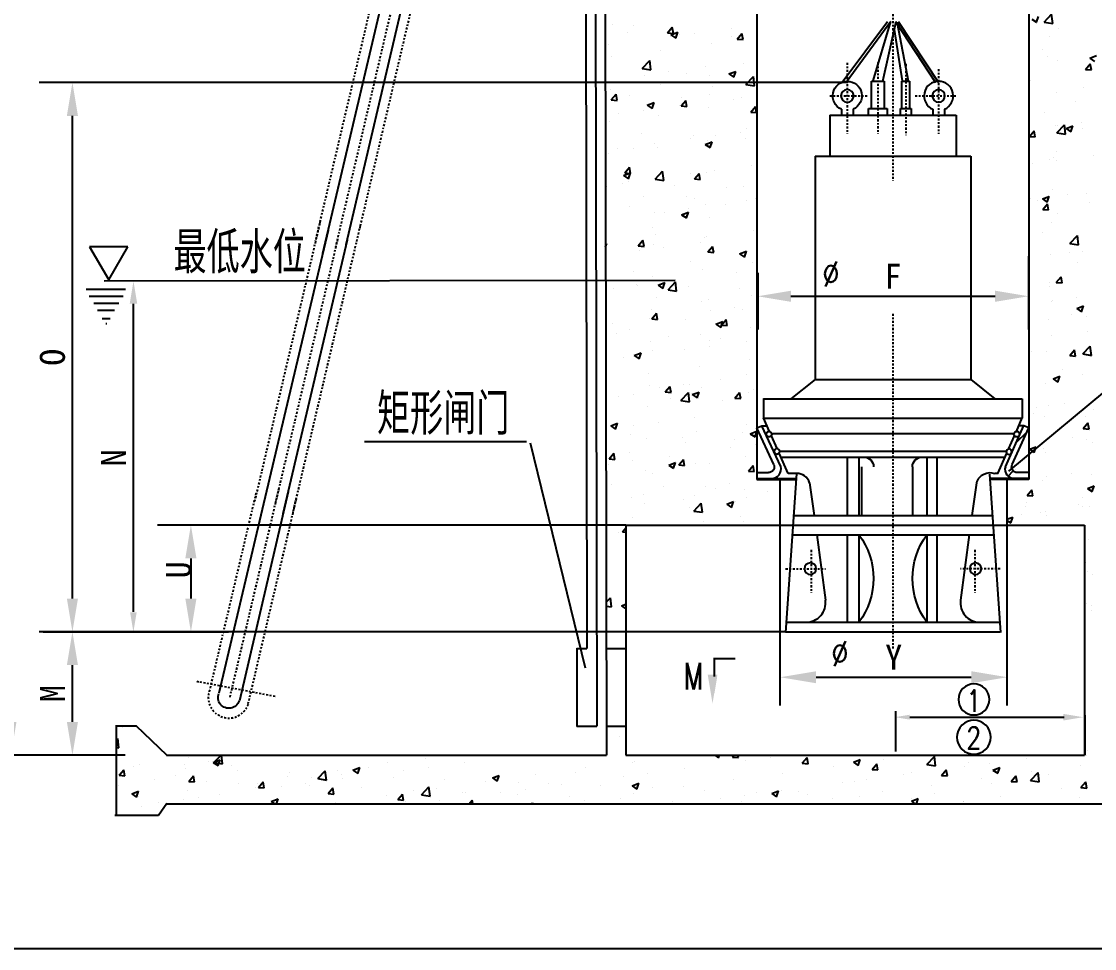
# Model space of a CAD drawing. Extents: x 1620 to 2878, y -792 to 791.
# Drawn here: x 1672.7 to 1737.1, y -111.9 to -56.2 of the extents above; entities that cross this region are included whole.
import ezdxf
from ezdxf.enums import TextEntityAlignment as Align

# ---------------------------------------------------------------- set-up
doc = ezdxf.new("R2010")
doc.units = 0
doc.header["$MEASUREMENT"] = 0
doc.linetypes.add('CENTER', pattern=[2, 1.25, -0.25, 0.25, -0.25])
doc.linetypes.add('CENTERX2', pattern=[4, 2.5, -0.5, 0.5, -0.5])
doc.layers.get('0').update_dxf_attribs({"linetype": 'CONTINUOUS'})
doc.layers.get('DEFPOINTS').update_dxf_attribs({"linetype": 'CONTINUOUS'})
for name, color, linetype in [('1', 7, 'CONTINUOUS'), ('4', 4, 'CENTERX2'), ('6', 3, 'CONTINUOUS'), ('8', 20, 'CONTINUOUS')]:
    doc.layers.add(name, color=color, linetype=linetype)
doc.styles.add('HZTXT', font='txt.shx', dxfattribs={"bigfont": 'hztxt.shx'})
doc.styles.get("Standard").update_dxf_attribs({"font": 'SimSun.ttf', "width": 0.6})
doc.dimstyles.new('HZTXT', dxfattribs={"dimtxt": 2, "dimasz": 2, "dimexe": 2, "dimexo": 0, "dimgap": 0.8, "dimtad": 3, "dimdec": 1, "dimdsep": 46, "dimtxsty": 'HZTXT', "dimcen": 0, "dimclrd": 1, "dimclre": 1, "dimclrt": 3, "dimadec": 0, "dimazin": 0, "dimtp": 0.9, "dimtm": 0.1, "dimtfac": 0.5, "dimtdec": 4, "dimtmove": 0, "dimatfit": 3, "dimfxl": 0, "dimtolj": 1, "dimtzin": 0, "dimarcsym": 0})

# ---------------------------------------------------------------- blocks, each defined once
blk = doc.blocks.new('*D411')
at = {"layer": '8', "color": 1, "lineweight": -2}
for p, q in [((1733.164, -70.267), (1733.164, -74.673)), ((1716.908, -71.269), (1716.908, -74.673)), ((1718.908, -72.673), (1731.164, -72.673))]:
    blk.add_line(p, q, dxfattribs=at)
at = {"layer": '8', "color": 1}
for points in [[(1718.908, -72.339), (1718.908, -73.006), (1716.908, -72.673)], [(1731.164, -72.339), (1731.164, -73.006), (1733.164, -72.673)]]:
    blk.add_solid(points, dxfattribs=at)
at = {"layer": 'DEFPOINTS', "color": 0}
for p in [(1733.164, -70.267), (1716.908, -71.269), (1733.164, -72.673)]:
    blk.add_point(p, dxfattribs=at)
blk = doc.blocks.new('*D412')
at = {"color": 1, "linetype": 'ByBlock', "lineweight": -2}
for p, q in [((1722.327, -59.84), (1673.768, -59.84)), ((1675.768, -90.831), (1675.768, -61.84)), ((1674.018, -92.831), (1677.768, -92.831))]:
    blk.add_line(p, q, dxfattribs=at)
at = {"color": 1, "linetype": 'ByBlock'}
for points in [[(1675.435, -61.84), (1676.101, -61.84), (1675.768, -59.84)], [(1675.435, -90.831), (1676.101, -90.831), (1675.768, -92.831)]]:
    blk.add_solid(points, dxfattribs=at)
at = {"layer": 'DEFPOINTS', "color": 0, "linetype": 'ByBlock'}
for p in [(1675.768, -59.84), (1722.327, -59.84), (1674.018, -92.831)]:
    blk.add_point(p, dxfattribs=at)
blk = doc.blocks.new('*X211')
at = {"color": 0}
for p, q in [((-241.3, 173.83), (-240.8, 173.49)), ((-240.8, 173.49), (-240.6, 174.09)), ((-240.03, 173.52), (-239.25, 174.33)), ((-240.03, 173.52), (-239.14, 173.38)), ((-239.14, 173.38), (-239.25, 174.33)), ((-284.42, 173.27), (-284.42, 173.27)), ((-282.88, 172.44), (-282.88, 172.44)), ((-282.25, 173.19), (-282.25, 173.19)), ((-278.79, 172.4), (-278.31, 172.98)), ((-278.79, 172.4), (-278.19, 172.35)), ((-278.44, 172.2), (-277.74, 172.47)), ((-278.19, 172.35), (-278.31, 172.98)), ((-277.95, 171.87), (-277.74, 172.47)), ((-276.03, 172.33), (-276.03, 172.33)), ((-272.24, 172.83), (-272.24, 172.83)), ((-271.62, 171.77), (-271.14, 172.35)), ((-271.02, 171.72), (-271.14, 172.35)), ((-240.84, 173.37), (-240.84, 173.37)), ((-238.53, 172.89), (-238.53, 172.89)), ((-278.53, 172), (-278.53, 172)), ((-278.44, 172.2), (-277.95, 171.87)), ((-277.54, 172.22), (-277.54, 172.22)), ((-274.3, 171.33), (-274.3, 171.33)), ((-272.2, 171.99), (-272.2, 171.99)), ((-271.62, 171.77), (-271.02, 171.72)), ((-239.44, 172.03), (-239.44, 172.03)), ((-284.85, 171.17), (-284.85, 171.17)), ((-279.49, 170.58), (-279.49, 170.58)), ((-240.17, 170.64), (-240.17, 170.64)), ((-284.55, 169.94), (-284.55, 169.94)), ((-281.39, 168.74), (-280.62, 169.55)), ((-280.5, 168.6), (-280.61, 169.55)), ((-270.99, 169.22), (-270.99, 169.22)), ((-239.69, 169.92), (-239.69, 169.92)), ((-238.65, 169.56), (-238.65, 169.56)), ((-235.76, 168.64), (-235.27, 169.21)), ((-235.33, 169.8), (-234.63, 170.07)), ((-235.33, 169.8), (-234.83, 169.46)), ((-235.16, 168.58), (-235.27, 169.21)), ((-281.39, 168.74), (-280.5, 168.6)), ((-281.17, 168.06), (-281.17, 168.06)), ((-278.66, 168.39), (-278.66, 168.39)), ((-276.83, 168.22), (-276.83, 168.22)), ((-274.87, 168.89), (-274.87, 168.89)), ((-274.42, 168), (-274.42, 168)), ((-272.47, 168.18), (-271.77, 168.44)), ((-272.47, 168.18), (-271.98, 167.84)), ((-271.98, 167.84), (-271.77, 168.44)), ((-235.76, 168.64), (-235.16, 168.58)), ((-235.62, 168.53), (-235.62, 168.53)), ((-284.82, 167.33), (-284.82, 167.33)), ((-282.66, 167.22), (-282.66, 167.22)), ((-279.62, 167.25), (-279.62, 167.25)), ((-279.49, 167.11), (-279.49, 167.11)), ((-274.15, 166.88), (-274.15, 166.88)), ((-270.72, 167.08), (-269.94, 167.9)), ((-270.72, 167.08), (-269.83, 166.95)), ((-269.83, 166.95), (-269.94, 167.9)), ((-241.45, 167.53), (-241.45, 167.53)), ((-236, 166.81), (-236, 166.81)), ((-284.67, 166.61), (-284.67, 166.61)), ((-284.58, 165.51), (-284.09, 166.08)), ((-283.98, 165.46), (-284.09, 166.08)), ((-282.71, 165.99), (-282.71, 165.99)), ((-277.38, 165.76), (-277.38, 165.76)), ((-274.43, 166.02), (-274.43, 166.02)), ((-271.19, 165.77), (-271.19, 165.77)), ((-238.77, 166.23), (-238.77, 166.23)), ((-284.58, 165.51), (-283.98, 165.45)), ((-280.88, 164.95), (-280.18, 165.22)), ((-280.88, 164.95), (-280.38, 164.61)), ((-280.38, 164.61), (-280.18, 165.22)), ((-280.26, 165.02), (-280.26, 165.02)), ((-277.51, 164.94), (-277.51, 164.94)), ((-277.4, 164.88), (-276.92, 165.45)), ((-277.4, 164.88), (-276.81, 164.83)), ((-276.81, 164.83), (-276.92, 165.45)), ((-274.54, 164.67), (-274.54, 164.67)), ((-272.04, 165.54), (-272.04, 165.54)), ((-270.23, 164.25), (-269.75, 164.83)), ((-269.63, 164.2), (-269.75, 164.83)), ((-236.78, 165.3), (-236.78, 165.3)), ((-283.8, 164.11), (-283.8, 164.11)), ((-281.29, 164.44), (-281.29, 164.44)), ((-279.74, 163.92), (-279.74, 163.92)), ((-270.23, 164.25), (-269.63, 164.2)), ((-240.01, 164.18), (-240.01, 164.18)), ((-284.79, 163.28), (-284.79, 163.28)), ((-270.61, 162.52), (-270.61, 162.52)), ((-238.89, 162.9), (-238.89, 162.9)), ((-238.7, 162.12), (-237.93, 162.93)), ((-238.63, 162.86), (-238.63, 162.86)), ((-237.81, 161.98), (-237.93, 162.93)), ((-237.76, 162.55), (-237.06, 162.82)), ((-237.76, 162.55), (-237.27, 162.21)), ((-237.27, 162.21), (-237.06, 162.82)), ((-236.13, 163.19), (-236.13, 163.19)), ((-236.03, 162.56), (-236.03, 162.56)), ((-281.47, 162.02), (-281.47, 162.02)), ((-276.44, 161.52), (-276.44, 161.52)), ((-276.14, 161.8), (-276.14, 161.8)), ((-274.67, 161.34), (-274.67, 161.34)), ((-273.82, 161.83), (-273.82, 161.83)), ((-271.32, 162.16), (-271.32, 162.16)), ((-270.8, 161.57), (-270.8, 161.57)), ((-241.54, 161.74), (-241.06, 162.32)), ((-241.54, 161.74), (-240.94, 161.69)), ((-240.94, 161.69), (-241.06, 162.32)), ((-238.7, 162.12), (-237.81, 161.98)), ((-283.92, 160.5), (-283.92, 160.5)), ((-282.27, 160.52), (-282.27, 160.52)), ((-280.14, 161), (-280.14, 161)), ((-279.86, 160.59), (-279.86, 160.59)), ((-274.91, 160.92), (-274.21, 161.19)), ((-274.91, 160.92), (-274.41, 160.59)), ((-274.41, 160.59), (-274.21, 161.19)), ((-238.77, 160.22), (-238.77, 160.22)), ((-284.91, 159.95), (-284.91, 159.95)), ((-239.47, 159.37), (-239.47, 159.37)), ((-239.02, 159.57), (-239.02, 159.57)), ((-238.76, 159.25), (-238.76, 159.25)), ((-234.97, 159.75), (-234.97, 159.75)), ((-283.31, 157.7), (-282.61, 157.97)), ((-283.19, 157.99), (-282.71, 158.56)), ((-283.19, 157.99), (-282.59, 157.93)), ((-282.81, 157.36), (-282.61, 157.97)), ((-282.59, 157.93), (-282.71, 158.56)), ((-280.07, 157.34), (-279.29, 158.16)), ((-279.18, 157.21), (-279.29, 158.16)), ((-274.79, 158.01), (-274.79, 158.01)), ((-273.95, 158.21), (-273.95, 158.21)), ((-270.16, 158.71), (-270.16, 158.71)), ((-269.65, 158.71), (-269.65, 158.71)), ((-241.26, 158.92), (-241.26, 158.92)), ((-283.42, 156.91), (-283.42, 156.91)), ((-283.31, 157.7), (-282.81, 157.36)), ((-282.77, 157.05), (-282.77, 157.05)), ((-280.07, 157.34), (-279.18, 157.21)), ((-279.98, 157.26), (-279.98, 157.26)), ((-276.45, 157.88), (-276.45, 157.88)), ((-276.02, 157.36), (-275.53, 157.93)), ((-276.02, 157.36), (-275.42, 157.31)), ((-275.42, 157.31), (-275.53, 157.93)), ((-285.03, 156.62), (-285.03, 156.62)), ((-278.08, 156.69), (-278.08, 156.69)), ((-272.75, 156.46), (-272.75, 156.46)), ((-271.02, 156.56), (-271.02, 156.56)), ((-239.14, 156.24), (-239.14, 156.24)), ((-237.6, 155.8), (-237.6, 155.8)), ((-235.65, 155.87), (-235.65, 155.87)), ((-281.31, 155.57), (-281.31, 155.57)), ((-276.86, 155.56), (-276.86, 155.56)), ((-275.98, 155.34), (-275.98, 155.34)), ((-274.91, 154.68), (-274.91, 154.68)), ((-272.79, 154.77), (-272.79, 154.77)), ((-270.64, 155.12), (-270.64, 155.12)), ((-269.77, 155.39), (-269.77, 155.39)), ((-241.48, 154.87), (-241.48, 154.87)), ((-241.39, 155.3), (-241.39, 155.3)), ((-240.72, 155.11), (-240.72, 155.11)), ((-240.2, 155.3), (-239.5, 155.56)), ((-240.2, 155.3), (-239.7, 154.96)), ((-240.15, 154.22), (-239.67, 154.79)), ((-239.7, 154.96), (-239.5, 155.57)), ((-239.56, 154.17), (-239.67, 154.79)), ((-235.38, 154.88), (-235.38, 154.88)), ((-282.69, 154.56), (-282.69, 154.56)), ((-280.1, 153.93), (-280.1, 153.93)), ((-279.08, 153.94), (-279.08, 153.94)), ((-277.34, 153.67), (-276.64, 153.94)), ((-277.34, 153.67), (-276.84, 153.34)), ((-276.84, 153.34), (-276.64, 153.94)), ((-276.58, 154.27), (-276.58, 154.27)), ((-240.15, 154.22), (-239.56, 154.17)), ((-238.61, 153.76), (-238.61, 153.76)), ((-285.15, 153.29), (-285.15, 153.29)), ((-274.46, 153.36), (-274.46, 153.36)), ((-239.26, 152.92), (-239.26, 152.92)), ((-280.29, 152.36), (-280.29, 152.36)), ((-280.07, 151.6), (-280.07, 151.6)), ((-275.03, 151.35), (-275.03, 151.35)), ((-274.74, 151.38), (-274.74, 151.38)), ((-269.9, 152.06), (-269.9, 152.06)), ((-240.23, 151.86), (-240.23, 151.86)), ((-237.38, 150.72), (-236.6, 151.53)), ((-236.49, 150.58), (-236.6, 151.53)), ((-285.17, 150.67), (-285.04, 150.72)), ((-285.16, 150.35), (-285.04, 150.72)), ((-281.8, 150.46), (-281.32, 151.04)), ((-281.8, 150.46), (-281.2, 150.41)), ((-281.2, 150.41), (-281.32, 151.04)), ((-280.22, 150.6), (-280.22, 150.6)), ((-279.21, 150.33), (-279.21, 150.33)), ((-275.42, 150.82), (-275.42, 150.82)), ((-274.63, 149.84), (-274.15, 150.41)), ((-274.03, 149.78), (-274.15, 150.41)), ((-237.38, 150.72), (-236.49, 150.58)), ((-281.71, 150), (-281.71, 150)), ((-274.63, 149.84), (-274.03, 149.78)), ((-271.37, 149.65), (-270.67, 149.92)), ((-271.37, 149.65), (-270.87, 149.31)), ((-270.87, 149.31), (-270.67, 149.92)), ((-270.64, 149.86), (-270.64, 149.86)), ((-239.38, 149.59), (-239.38, 149.59)), ((-237.37, 149.8), (-237.37, 149.8)), ((-236.06, 149.9), (-236.06, 149.9)), ((-276.47, 148.86), (-276.47, 148.86)), ((-275.15, 148.02), (-275.15, 148.02)), ((-270.02, 148.73), (-270.02, 148.73)), ((-236.55, 148.75), (-236.55, 148.75)), ((-282.3, 147.86), (-282.3, 147.86)), ((-280.35, 147.27), (-280.35, 147.27)), ((-271.74, 147.71), (-271.74, 147.71)), ((-238.77, 146.7), (-238.28, 147.27)), ((-238.17, 146.65), (-238.28, 147.27)), ((-284.34, 146.05), (-284.34, 146.05)), ((-282.02, 146.49), (-282.02, 146.49)), ((-281.84, 146.38), (-281.84, 146.38)), ((-279.77, 146.42), (-279.07, 146.69)), ((-279.77, 146.42), (-279.28, 146.09)), ((-279.28, 146.09), (-279.07, 146.69)), ((-278.74, 145.95), (-277.96, 146.76)), ((-278.74, 145.95), (-277.85, 145.81)), ((-278.05, 146.88), (-278.05, 146.88)), ((-277.85, 145.81), (-277.96, 146.76)), ((-276.68, 146.27), (-276.68, 146.27)), ((-271.34, 146.04), (-271.34, 146.04)), ((-239.5, 146.7), (-239.5, 146.7)), ((-239.5, 146.26), (-239.5, 146.26)), ((-238.77, 146.7), (-238.17, 146.65)), ((-279.91, 145.15), (-279.91, 145.15)), ((-274.57, 144.92), (-274.57, 144.92)), ((-270.14, 145.4), (-270.14, 145.4)), ((-239.18, 144.8), (-239.18, 144.8)), ((-236.68, 145.13), (-236.68, 145.13)), ((-280.47, 143.94), (-280.47, 143.94)), ((-275.27, 144.69), (-275.27, 144.69)), ((-274.37, 143.77), (-274.37, 143.77)), ((-271.86, 144.1), (-271.86, 144.1)), ((-271.05, 143.9), (-271.05, 143.9)), ((-239.31, 144.69), (-239.31, 144.69)), ((-236.66, 144.02), (-235.96, 144.29)), ((-236.66, 144.02), (-236.16, 143.68)), ((-236.16, 143.68), (-235.96, 144.29)), ((-280.68, 142.94), (-280.68, 142.94)), ((-280.41, 142.94), (-279.93, 143.52)), ((-280.41, 142.94), (-279.82, 142.89)), ((-279.82, 142.89), (-279.93, 143.52)), ((-276.89, 142.89), (-276.89, 142.89)), ((-273.8, 142.39), (-273.1, 142.66)), ((-273.31, 142.06), (-273.1, 142.66)), ((-273.24, 142.31), (-272.76, 142.89)), ((-272.64, 142.26), (-272.76, 142.89)), ((-239.62, 142.93), (-239.62, 142.93)), ((-237.21, 143.35), (-237.21, 143.35)), ((-235.68, 143.21), (-235.68, 143.21)), ((-284.47, 142.44), (-284.47, 142.44)), ((-284.01, 141.41), (-284.01, 141.41)), ((-282.72, 141.89), (-282.72, 141.89)), ((-273.8, 142.39), (-273.31, 142.06)), ((-273.24, 142.31), (-272.64, 142.26)), ((-270.26, 142.07), (-270.26, 142.07)), ((-241.51, 142.2), (-241.51, 142.2)), ((-235.52, 141.69), (-235.52, 141.69)), ((-280.59, 140.62), (-280.59, 140.62)), ((-278.67, 141.18), (-278.67, 141.18)), ((-275.4, 141.37), (-275.4, 141.37)), ((-274.49, 140.7), (-274.49, 140.7)), ((-273.33, 140.96), (-273.33, 140.96)), ((-270.71, 140.65), (-270.71, 140.65)), ((-239.31, 141.19), (-239.31, 141.19)), ((-282.21, 139.17), (-281.51, 139.44)), ((-281.71, 138.83), (-281.51, 139.44)), ((-280.32, 139.7), (-280.32, 139.7)), ((-277, 139.82), (-277, 139.82)), ((-274.5, 140.15), (-274.5, 140.15)), ((-241.3, 139.61), (-241.3, 139.61)), ((-239.75, 139.6), (-239.75, 139.6)), ((-237.38, 139.18), (-236.9, 139.75)), ((-236.78, 139.12), (-236.9, 139.75)), ((-236.05, 139.33), (-235.27, 140.14)), ((-236.05, 139.33), (-235.16, 139.19)), ((-235.97, 139.38), (-235.97, 139.38)), ((-235.16, 139.19), (-235.27, 140.14)), ((-283.31, 138.99), (-283.31, 138.99)), ((-282.21, 139.17), (-281.71, 138.83)), ((-270.38, 138.74), (-270.38, 138.74)), ((-237.38, 139.18), (-236.78, 139.12)), ((-280.71, 137.29), (-280.71, 137.29)), ((-275.52, 138.04), (-275.52, 138.04)), ((-270.67, 137.2), (-270.67, 137.2)), ((-239.09, 136.77), (-238.39, 137.04)), ((-238.6, 136.43), (-238.39, 137.04)), ((-238.15, 137.74), (-238.15, 137.74)), ((-236.09, 137.24), (-236.09, 137.24)), ((-280.62, 136.07), (-280.62, 136.07)), ((-279.63, 135.88), (-279.63, 135.88)), ((-279.03, 135.42), (-278.54, 135.99)), ((-278.43, 135.37), (-278.54, 135.99)), ((-277.13, 136.21), (-277.13, 136.21)), ((-276.5, 136.2), (-276.5, 136.2)), ((-273.34, 136.71), (-273.34, 136.71)), ((-239.87, 136.27), (-239.87, 136.27)), ((-239.09, 136.77), (-238.6, 136.43)), ((-283.85, 134.96), (-283.85, 134.96)), ((-282.33, 135.2), (-282.33, 135.2)), ((-279.03, 135.42), (-278.43, 135.37)), ((-277.42, 134.55), (-276.64, 135.36)), ((-276.53, 134.41), (-276.64, 135.36)), ((-276.24, 135.14), (-275.54, 135.41)), ((-276.24, 135.14), (-275.74, 134.81)), ((-275.74, 134.81), (-275.54, 135.41)), ((-275.28, 135.85), (-275.28, 135.85)), ((-271.85, 134.79), (-271.37, 135.37)), ((-271.85, 134.79), (-271.26, 134.74)), ((-271.26, 134.74), (-271.37, 135.37)), ((-270.5, 135.41), (-270.5, 135.41)), ((-269.94, 135.62), (-269.94, 135.62)), ((-280.83, 133.96), (-280.83, 133.96)), ((-278.51, 134.73), (-278.51, 134.73)), ((-277.42, 134.55), (-276.53, 134.41)), ((-275.64, 134.71), (-275.64, 134.71)), ((-273.17, 134.51), (-273.17, 134.51)), ((-240.78, 133.8), (-240.78, 133.8)), ((-239.53, 134.04), (-239.53, 134.04)), ((-237.91, 134.27), (-237.91, 134.27)), ((-275.97, 132.76), (-275.97, 132.76)), ((-269.65, 133.6), (-269.65, 133.6)), ((-241.14, 133.15), (-241.14, 133.15)), ((-239.99, 132.94), (-239.99, 132.94)), ((-235.81, 132.93), (-235.81, 132.93)), ((-234.94, 133.58), (-234.94, 133.58)), ((-284.64, 131.92), (-283.94, 132.19)), ((-284.64, 131.92), (-284.14, 131.58)), ((-284.14, 131.58), (-283.94, 132.19)), ((-282.26, 131.94), (-282.26, 131.94)), ((-279.76, 132.27), (-279.76, 132.27)), ((-270.63, 132.08), (-270.63, 132.08)), ((-235.99, 131.65), (-235.51, 132.23)), ((-235.99, 131.65), (-235.39, 131.6)), ((-235.39, 131.6), (-235.51, 132.23)), ((-282.61, 130.99), (-282.61, 130.99)), ((-280.95, 130.63), (-280.95, 130.63)), ((-277.27, 130.77), (-277.27, 130.77)), ((-275.76, 131.38), (-275.76, 131.38)), ((-271.93, 130.54), (-271.93, 130.54)), ((-271.08, 131.23), (-271.08, 131.23)), ((-270.27, 131.12), (-269.58, 131.38)), ((-270.27, 131.12), (-269.77, 130.78)), ((-269.77, 130.78), (-269.58, 131.34)), ((-237.1, 130.69), (-237.1, 130.69)), ((-235.71, 130.54), (-235.71, 130.54)), ((-276.91, 130.23), (-276.91, 130.23)), ((-272.28, 129.65), (-272.28, 129.65)), ((-269.78, 129.98), (-269.78, 129.98)), ((-241.54, 129.54), (-241.54, 129.54)), ((-241.53, 129.52), (-240.83, 129.78)), ((-241.53, 129.52), (-241.03, 129.18)), ((-241.03, 129.18), (-240.83, 129.78)), ((-240.11, 129.61), (-240.11, 129.61)), ((-235.06, 130.25), (-235.06, 130.25)), ((-284.81, 128.53), (-284.33, 129.1)), ((-284.81, 128.53), (-284.21, 128.47)), ((-284.21, 128.47), (-284.33, 129.1)), ((-282.75, 129.23), (-282.75, 129.23)), ((-282.39, 128.32), (-282.39, 128.32)), ((-278.67, 127.89), (-277.97, 128.16)), ((-278.6, 128.82), (-278.6, 128.82)), ((-278.17, 127.56), (-277.97, 128.16)), ((-277.64, 127.9), (-277.16, 128.47)), ((-277.04, 127.85), (-277.16, 128.47)), ((-270.75, 128.75), (-270.75, 128.75)), ((-239.9, 129.19), (-239.9, 129.19)), ((-284.89, 127.99), (-284.89, 127.99)), ((-281.08, 127.3), (-281.08, 127.3)), ((-280.35, 127.03), (-280.35, 127.03)), ((-278.67, 127.89), (-278.17, 127.56)), ((-277.64, 127.9), (-277.04, 127.85)), ((-275.88, 128.05), (-275.88, 128.05)), ((-274.52, 128.04), (-274.52, 128.04)), ((-270.47, 127.27), (-269.98, 127.84)), ((-270.47, 127.27), (-269.87, 127.22)), ((-269.87, 127.22), (-269.98, 127.84)), ((-237.22, 127.07), (-237.22, 127.07)), ((-272.41, 126.04), (-272.41, 126.04)), ((-240.23, 126.28), (-240.23, 126.28)), ((-239.73, 126.74), (-239.73, 126.74)), ((-235.18, 126.92), (-235.18, 126.92)), ((-284.56, 125.88), (-284.56, 125.88)), ((-281.23, 124.88), (-281.23, 124.88)), ((-279.22, 125.66), (-279.22, 125.66)), ((-274.91, 125.71), (-274.91, 125.71)), ((-273.88, 125.43), (-273.88, 125.43)), ((-270.87, 125.42), (-270.87, 125.42)), ((-268.54, 125.21), (-268.54, 125.21)), ((-241.78, 124.76), (-241.29, 125.33)), ((-241.18, 124.71), (-241.29, 125.33)), ((-235.56, 125.49), (-234.86, 125.76)), ((-235.56, 125.49), (-235.06, 125.15)), ((-235.06, 125.15), (-234.86, 125.76)), ((-285.02, 124.38), (-285.02, 124.38)), ((-282.45, 124.54), (-282.45, 124.54)), ((-281.2, 123.97), (-281.2, 123.97)), ((-277.11, 124.31), (-277.11, 124.31)), ((-276.09, 123.15), (-275.31, 123.97)), ((-276, 124.72), (-276, 124.72)), ((-275.2, 123.02), (-275.31, 123.97)), ((-272.7, 123.87), (-272, 124.13)), ((-272.7, 123.87), (-272.2, 123.53)), ((-272.2, 123.53), (-272, 124.13)), ((-271.77, 124.09), (-271.77, 124.09)), ((-270.7, 124.54), (-270.7, 124.54)), ((-241.85, 124.08), (-241.85, 124.08)), ((-241.78, 124.76), (-241.18, 124.71)), ((-236.51, 123.85), (-236.51, 123.85)), ((-236.12, 124.58), (-236.12, 124.58)), ((-276.53, 123.54), (-276.53, 123.54)), ((-276.09, 123.15), (-275.2, 123.02)), ((-242.36, 122.8), (-242.36, 122.8)), ((-241.95, 123.57), (-241.95, 123.57)), ((-240.35, 122.96), (-240.35, 122.96)), ((-239.85, 123.13), (-239.85, 123.13)), ((-239.74, 122.73), (-239.74, 122.73)), ((-236.07, 123.63), (-236.07, 123.63)), ((-235.3, 123.6), (-235.3, 123.6)), ((-282.36, 122.53), (-282.36, 122.53)), ((-277.55, 121.76), (-277.55, 121.76)), ((-275.04, 122.09), (-275.04, 122.09)), ((-271.25, 122.59), (-271.25, 122.59)), ((-270.99, 122.1), (-270.99, 122.1)), ((-243.86, 122.3), (-243.26, 122.53)), ((-243.86, 122.19), (-243.46, 121.93)), ((-243.46, 121.93), (-243.26, 122.53)), ((-283.86, 120.93), (-283.86, 120.93)), ((-283.42, 121), (-283.08, 121.41)), ((-283.42, 121), (-283.08, 120.97)), ((-235.42, 120.27), (-235.42, 120.27)), ((-235.74, 117.88), (-235.74, 117.88)), ((-235.55, 116.94), (-235.55, 116.94)), ((-235.01, 116.57), (-235.01, 116.57)), ((-283.15, 115.46), (-283.15, 115.46)), ((-285.11, 113.76), (-284.66, 114.22)), ((-284.55, 113.28), (-284.66, 114.23)), ((-285.11, 113.36), (-284.55, 113.28)), ((-283.54, 113.39), (-283.08, 113.56)), ((-283.54, 113.39), (-283.08, 113.08)), ((-235.67, 113.61), (-235.67, 113.61)), ((-235.14, 112.95), (-235.14, 112.95)), ((-235.11, 113.43), (-235.11, 113.43)), ((-235.79, 110.28), (-235.79, 110.28)), ((-235.77, 105.22), (-235.77, 105.22)), ((-334.88, 100.86), (-334.88, 100.86)), ((-335.53, 99.54), (-335.37, 99.71)), ((-335.26, 98.76), (-335.37, 99.71)), ((-332.99, 100.4), (-332.99, 100.4)), ((-283.74, 99.96), (-283.74, 99.96)), ((-335.53, 98.8), (-335.26, 98.76)), ((-235.56, 98.51), (-235.56, 98.51)), ((-328.06, 97.72), (-328.06, 97.72)), ((-326.01, 97.39), (-326.01, 97.39)), ((-325.55, 97.26), (-324.85, 97.53)), ((-325.55, 97.26), (-325.05, 96.93)), ((-325.48, 97.24), (-324.74, 98.01)), ((-325.48, 97.24), (-324.59, 97.1)), ((-325.05, 96.93), (-324.85, 97.53)), ((-324.59, 97.1), (-324.69, 98.01)), ((-322.23, 97.89), (-322.23, 97.89)), ((-317.8, 97.9), (-317.8, 97.9)), ((-307.61, 97.23), (-307.61, 97.23)), ((-303.74, 97.7), (-303.74, 97.7)), ((-302.48, 97.93), (-302.48, 97.93)), ((-299.65, 97.27), (-299.65, 97.27)), ((-282.17, 97.34), (-282.17, 97.34)), ((-273.92, 98.01), (-273.54, 97.75)), ((-273.54, 97.75), (-273.45, 98.01)), ((-272.09, 97.81), (-271.92, 98.01)), ((-272.09, 97.81), (-271.49, 97.76)), ((-271.49, 97.76), (-271.54, 98.01)), ((-270.75, 97.47), (-270.75, 97.47)), ((-268.24, 97.8), (-268.24, 97.8)), ((-264.92, 97.18), (-264.43, 97.76)), ((-264.32, 97.13), (-264.43, 97.76)), ((-259.66, 97.28), (-258.96, 97.55)), ((-259.66, 97.28), (-259.16, 96.95)), ((-259.16, 96.95), (-258.96, 97.55)), ((-256.58, 97.56), (-256.58, 97.56)), ((-252.09, 97.05), (-251.32, 97.86)), ((-251.21, 96.91), (-251.32, 97.86)), ((-247.84, 97.25), (-247.84, 97.25)), ((-241.88, 97.68), (-241.88, 97.68)), ((-235.7, 97.93), (-235.7, 97.93)), ((-335.25, 95.94), (-334.77, 96.51)), ((-334.83, 96.23), (-334.83, 96.23)), ((-334.66, 95.88), (-334.77, 96.51)), ((-333.73, 96.88), (-333.73, 96.88)), ((-333.12, 97.08), (-333.12, 97.08)), ((-328.52, 97.06), (-328.52, 97.06)), ((-328.4, 96.66), (-328.4, 96.66)), ((-323.63, 96.9), (-323.63, 96.9)), ((-323.06, 96.43), (-323.06, 96.43)), ((-317.72, 96.21), (-317.72, 96.21)), ((-314.8, 95.59), (-314.02, 96.4)), ((-313.91, 95.45), (-314.02, 96.4)), ((-312.81, 96.48), (-312.81, 96.48)), ((-311.18, 96.46), (-310.48, 96.73)), ((-311.18, 96.46), (-310.68, 96.13)), ((-310.68, 96.13), (-310.48, 96.73)), ((-309.57, 96.7), (-309.57, 96.7)), ((-305.94, 96.44), (-305.94, 96.44)), ((-303.43, 96.77), (-303.43, 96.77)), ((-288.25, 96.21), (-288.25, 96.21)), ((-287.22, 96.7), (-287.22, 96.7)), ((-282.42, 97.21), (-282.42, 97.21)), ((-280.85, 96.14), (-280.85, 96.14)), ((-277.06, 96.64), (-277.06, 96.64)), ((-266.91, 96.1), (-266.91, 96.1)), ((-264.92, 97.18), (-264.32, 97.13)), ((-261.72, 96.85), (-261.72, 96.85)), ((-257.74, 96.55), (-257.26, 97.13)), ((-257.74, 96.55), (-257.15, 96.5)), ((-257.15, 96.5), (-257.26, 97.13)), ((-253.68, 96.25), (-253.68, 96.25)), ((-252.09, 97.05), (-251.21, 96.91)), ((-250.57, 95.93), (-250.09, 96.5)), ((-249.97, 95.88), (-250.09, 96.5)), ((-248.17, 96.85), (-248.17, 96.85)), ((-245.66, 97.18), (-245.66, 97.18)), ((-245.29, 96.48), (-244.59, 96.75)), ((-245.29, 96.48), (-244.79, 96.15)), ((-244.79, 96.15), (-244.59, 96.75)), ((-241.42, 95.4), (-240.64, 96.21)), ((-241.33, 96.32), (-241.33, 96.32)), ((-240.53, 95.26), (-240.64, 96.21)), ((-236.28, 96.96), (-236.28, 96.96)), ((-335.25, 95.94), (-334.66, 95.88)), ((-331.63, 95.54), (-331.63, 95.54)), ((-329.46, 95.9), (-329.46, 95.9)), ((-328.08, 95.31), (-327.6, 95.88)), ((-328.08, 95.31), (-327.48, 95.26)), ((-327.48, 95.26), (-327.6, 95.88)), ((-326.29, 95.31), (-326.29, 95.31)), ((-322.99, 95.14), (-322.99, 95.14)), ((-320.95, 95.09), (-320.95, 95.09)), ((-320.91, 94.68), (-320.43, 95.26)), ((-320.31, 94.63), (-320.43, 95.26)), ((-317.86, 95.84), (-317.86, 95.84)), ((-316.04, 95.11), (-316.04, 95.11)), ((-315.4, 95.7), (-315.4, 95.7)), ((-314.8, 95.59), (-313.91, 95.45)), ((-312.38, 95.98), (-312.38, 95.98)), ((-312.25, 95.61), (-312.25, 95.61)), ((-307.04, 95.75), (-307.04, 95.75)), ((-301.7, 95.53), (-301.7, 95.53)), ((-297.55, 95.25), (-297.55, 95.25)), ((-296.81, 95.66), (-296.11, 95.93)), ((-296.81, 95.66), (-296.31, 95.32)), ((-296.37, 95.3), (-296.37, 95.3)), ((-296.31, 95.33), (-296.11, 95.93)), ((-294.09, 95.21), (-294.09, 95.21)), ((-292.36, 96), (-292.36, 96)), ((-291.03, 95.08), (-291.03, 95.08)), ((-283.35, 95.81), (-283.35, 95.81)), ((-282.43, 94.86), (-281.73, 95.13)), ((-281.94, 94.52), (-281.73, 95.13)), ((-271.96, 95.46), (-271.96, 95.46)), ((-260.77, 95.19), (-260.77, 95.19)), ((-259.51, 95.25), (-259.51, 95.25)), ((-258.27, 95.52), (-258.27, 95.52)), ((-254.48, 96.02), (-254.48, 96.02)), ((-250.57, 95.93), (-249.97, 95.88)), ((-246.46, 95.62), (-246.46, 95.62)), ((-245.45, 95.05), (-245.45, 95.05)), ((-243.4, 95.3), (-242.92, 95.87)), ((-243.4, 95.3), (-242.8, 95.25)), ((-242.8, 95.25), (-242.92, 95.87)), ((-241.42, 95.4), (-240.53, 95.26)), ((-239.62, 96.05), (-239.62, 96.05)), ((-236.23, 94.67), (-235.74, 95.25)), ((-235.63, 94.62), (-235.74, 95.25)), ((-335.29, 94.9), (-335.29, 94.9)), ((-333.95, 94.04), (-333.25, 94.31)), ((-333.95, 94.04), (-333.45, 93.7)), ((-333.45, 93.7), (-333.25, 94.31)), ((-328.19, 94.39), (-328.19, 94.39)), ((-324.86, 93.95), (-324.86, 93.95)), ((-321.23, 94.7), (-321.23, 94.7)), ((-320.91, 94.68), (-320.31, 94.63)), ((-318.54, 94.78), (-318.54, 94.78)), ((-315.61, 94.86), (-315.61, 94.86)), ((-313.74, 94.05), (-313.25, 94.63)), ((-313.74, 94.05), (-313.14, 94)), ((-313.14, 94), (-313.25, 94.63)), ((-310.27, 94.64), (-310.27, 94.64)), ((-307.73, 93.9), (-307.73, 93.9)), ((-306.56, 93.43), (-306.08, 94)), ((-305.97, 93.37), (-306.08, 94)), ((-304.93, 94.41), (-304.93, 94.41)), ((-304.13, 93.93), (-303.35, 94.74)), ((-304.13, 93.93), (-303.24, 93.79)), ((-303.24, 93.79), (-303.35, 94.74)), ((-302.6, 94.61), (-302.6, 94.61)), ((-299.92, 94.21), (-299.92, 94.21)), ((-299.6, 94.19), (-299.6, 94.19)), ((-295.96, 94.15), (-295.96, 94.15)), ((-294.26, 93.96), (-294.26, 93.96)), ((-293.46, 94.48), (-293.46, 94.48)), ((-289.67, 94.98), (-289.67, 94.98)), ((-285.69, 94.85), (-285.69, 94.85)), ((-282.43, 94.86), (-281.94, 94.52)), ((-282.29, 94.01), (-282.29, 94.01)), ((-280.35, 94.63), (-280.35, 94.63)), ((-277.1, 94.76), (-277.1, 94.76)), ((-275.01, 94.4), (-275.01, 94.4)), ((-269.68, 94.18), (-269.68, 94.18)), ((-268.06, 94.06), (-267.36, 94.33)), ((-268.06, 94.06), (-267.57, 93.72)), ((-267.57, 93.72), (-267.36, 94.33)), ((-267.09, 94.36), (-267.09, 94.36)), ((-265.34, 94.24), (-265.34, 94.24)), ((-264.34, 93.95), (-264.34, 93.95)), ((-256.71, 94.23), (-256.71, 94.23)), ((-251.65, 94.87), (-251.65, 94.87)), ((-251.28, 94.05), (-251.28, 94.05)), ((-238.19, 94.56), (-238.19, 94.56)), ((-236.23, 94.67), (-235.63, 94.62)), ((-235.69, 94.89), (-235.69, 94.89)), ((-333.24, 93.75), (-333.24, 93.75)), ((-331.15, 93.12), (-331.15, 93.12)), ((-328.65, 93.45), (-328.65, 93.45)), ((-327.06, 93.7), (-327.06, 93.7)), ((-319.58, 93.24), (-318.88, 93.5)), ((-319.58, 93.24), (-319.24, 93.01)), ((-319.05, 93.01), (-318.88, 93.51)), ((-312.93, 93.15), (-312.93, 93.15)), ((-306.56, 93.43), (-305.97, 93.37)), ((-305.75, 93.2), (-305.75, 93.2)), ((-302.28, 93.32), (-302.28, 93.32)), ((-299.21, 93.01), (-298.91, 93.37)), ((-298.84, 93.01), (-298.91, 93.37)), ((-292.75, 93.01), (-292.68, 93.09)), ((-292.67, 93.01), (-292.68, 93.09)), ((-288.92, 93.73), (-288.92, 93.73)), ((-287.34, 93.37), (-287.34, 93.37)), ((-283.58, 93.51), (-283.58, 93.51)), ((-278.24, 93.28), (-278.24, 93.28)), ((-273.38, 93.53), (-273.38, 93.53)), ((-272.91, 93.06), (-272.91, 93.06)), ((-271.17, 93.24), (-271.17, 93.24)), ((-270.88, 93.86), (-270.88, 93.86)), ((-261.84, 93.53), (-261.84, 93.53)), ((-259, 93.72), (-259, 93.72)), ((-257.11, 93.05), (-257.11, 93.05)), ((-253.69, 93.26), (-252.99, 93.53)), ((-253.69, 93.26), (-253.32, 93.01)), ((-253.66, 93.5), (-253.66, 93.5)), ((-253.17, 93.01), (-252.99, 93.53)), ((-248.32, 93.27), (-248.32, 93.27)), ((-248.29, 93.23), (-248.29, 93.23)), ((-244.51, 93.73), (-244.51, 93.73)), ((-242.98, 93.05), (-242.98, 93.05)), ((-236.4, 93.63), (-236.4, 93.63)), ((-332.9, 92.7), (-332.9, 92.7))]:
    blk.add_line(p, q, dxfattribs=at)
blk = doc.blocks.new('*D413')
at = {"color": 1, "linetype": 'ByBlock', "lineweight": -2}
for p, q in [((1694.068, -35.021), (1670.075, -35.021)), ((1672.075, -98.238), (1672.075, -37.021)), ((1674.602, -100.238), (1670.075, -100.238))]:
    blk.add_line(p, q, dxfattribs=at)
at = {"color": 1, "linetype": 'ByBlock'}
for points in [[(1671.742, -37.021), (1672.409, -37.021), (1672.075, -35.021)], [(1671.742, -98.238), (1672.409, -98.238), (1672.075, -100.238)]]:
    blk.add_solid(points, dxfattribs=at)
at = {"layer": 'DEFPOINTS', "color": 0, "linetype": 'ByBlock'}
for p in [(1672.075, -35.021), (1694.068, -35.021), (1674.602, -100.238)]:
    blk.add_point(p, dxfattribs=at)
blk = doc.blocks.new('*D414')
at = {"color": 1, "linetype": 'ByBlock', "lineweight": -2}
for p, q in [((1708.992, -86.416), (1680.881, -86.416)), ((1682.881, -88.416), (1682.881, -90.831)), ((1674.018, -92.831), (1684.881, -92.831))]:
    blk.add_line(p, q, dxfattribs=at)
at = {"color": 1, "linetype": 'ByBlock'}
for points in [[(1682.547, -88.416), (1683.214, -88.416), (1682.881, -86.416)], [(1682.547, -90.831), (1683.214, -90.831), (1682.881, -92.831)]]:
    blk.add_solid(points, dxfattribs=at)
at = {"layer": 'DEFPOINTS', "color": 0, "linetype": 'ByBlock'}
for p in [(1708.992, -86.416), (1674.018, -92.831), (1682.881, -92.831)]:
    blk.add_point(p, dxfattribs=at)
blk = doc.blocks.new('*D415')
at = {"color": 1, "linetype": 'ByBlock', "lineweight": -2}
for p, q in [((1718.585, -92.831), (1673.768, -92.831)), ((1675.768, -98.238), (1675.768, -94.831)), ((1678.935, -100.238), (1673.768, -100.238))]:
    blk.add_line(p, q, dxfattribs=at)
at = {"color": 1, "linetype": 'ByBlock'}
for points in [[(1675.435, -94.831), (1676.101, -94.831), (1675.768, -92.831)], [(1675.435, -98.238), (1676.101, -98.238), (1675.768, -100.238)]]:
    blk.add_solid(points, dxfattribs=at)
at = {"layer": 'DEFPOINTS', "color": 0, "linetype": 'ByBlock'}
for p in [(1675.768, -92.831), (1718.585, -92.831), (1678.935, -100.238)]:
    blk.add_point(p, dxfattribs=at)

msp = doc.modelspace()

# ---------------------------------------------------------------- hatches: boundary and pattern name
at = {"layer": '6', "linetype": 'Continuous'}
h = msp.add_hatch(dxfattribs=at)
h.set_pattern_fill('_U', color=256, scale=1.2, angle=45, style=0, pattern_type=0)
h.set_pattern_definition([(45, (1625.206, -346.0058), (-0.7636753, 0.7636753), [])])
edge = h.paths.add_edge_path()
edge.add_line((1733.1945, -80.57615), (1732.889, -80.44968))
edge.add_line((1732.889, -80.44968), (1732.88899, -80.44968))
edge.add_line((1732.88899, -80.44968), (1731.77683, -82.91883))
edge.add_ellipse((1732.29663, -83.07431), major_axis=(-0.38364, 0.38364), ratio=1, start_angle=28.3474727, end_angle=132.623866)
edge.add_line((1732.27413, -83.6164), (1733.1945, -83.6164))
edge.add_line((1733.1945, -83.6164), (1733.1945, -83.26648))
edge.add_line((1733.1945, -83.26648), (1732.5013, -83.26648))
edge.add_ellipse((1732.5013, -82.91656), major_axis=(-0.24743, 0.24743), ratio=1, start_angle=20.2591871, end_angle=135, ccw=False)
edge.add_line((1732.1835, -82.77011), (1733.1945, -80.57615))

# ---------------------------------------------------------------- linework, layer by layer
at = {"color": 1, "linetype": 'ByBlock'}
for p, q in [((1679.42975, -91.62324), (1679.42975, -73.13387)), ((1718.23113, -86.41576), (1718.23113, -97.25447)), ((1731.86948, -86.41576), (1731.86948, -97.25447)), ((1720.41549, -95.55685), (1729.73383, -95.55685))]:
    msp.add_line(p, q, dxfattribs=at)
msp.add_line((1621.76341, -111.85355), (1918.76341, -111.85355))
for points in [[(1720.41549, -95.19685), (1720.41549, -95.91685), (1718.25549, -95.55685)], [(1729.73383, -95.19685), (1729.73383, -95.91685), (1731.89383, -95.55685)]]:
    msp.add_solid(points, dxfattribs=at)
at = {"layer": '1'}
for p, q in [((1706.55681, -29.4811), (1706.6589, -93.8224)), ((1707.14001, -29.4811), (1707.2421, -98.488)), ((1716.8649, -32.0118), (1716.8649, -83.68145)), ((1707.72321, -35.0215), (1707.8253, -100.2376)), ((1733.1945, -55.3312), (1733.1945, -83.68145)), ((1724.70721, -56.18787), (1721.98142, -59.83027)), ((1724.90981, -56.16948), (1722.22084, -59.83027)), ((1723.84159, -59.73829), (1724.90981, -56.16948)), ((1724.43095, -59.75669), (1725.22291, -56.16948)), ((1725.60967, -59.73829), (1725.1124, -56.64777)), ((1725.18607, -56.16948), (1727.58035, -59.83027)), ((1725.95961, -59.75669), (1725.29658, -56.29825)), ((1725.35183, -56.16948), (1727.76453, -59.83027)), ((1723.73143, -61.4039), (1723.73143, -59.75693)), ((1723.73143, -59.75693), (1724.49566, -59.75693)), ((1724.49566, -59.75693), (1724.49566, -61.4151)), ((1725.55888, -59.75693), (1726.02952, -59.75693)), ((1725.55888, -61.4039), (1725.55888, -59.75693)), ((1726.02952, -59.75693), (1726.02952, -61.4039)), ((1721.2389, -61.80472), (1728.8205, -61.80472)), ((1721.2389, -61.80472), (1721.2389, -64.25416)), ((1723.55196, -61.80724), (1723.55196, -61.4039)), ((1723.55196, -61.4039), (1724.68635, -61.4039)), ((1724.68635, -61.4039), (1724.68635, -61.80724)), ((1725.48036, -61.4039), (1726.11925, -61.4039)), ((1725.48036, -61.80724), (1725.48036, -61.4039)), ((1726.11925, -61.4039), (1726.11925, -61.80724)), ((1728.8205, -61.80472), (1728.8205, -64.25416)), ((1720.3641, -64.25416), (1720.3641, -77.66776)), ((1720.3641, -64.25416), (1729.6953, -64.25416)), ((1729.6953, -64.25416), (1729.6953, -77.66776)), ((1720.3641, -77.66776), (1718.9061, -78.83416)), ((1720.3641, -77.66776), (1729.6953, -77.66776)), ((1729.6953, -77.66776), (1731.1533, -78.83416)), ((1729.6953, -77.66776), (1731.1533, -78.83416)), ((1717.2536, -78.81887), (1717.2536, -79.98614)), ((1717.2536, -78.83416), (1732.78219, -78.83416)), ((1732.78219, -78.83416), (1732.78219, -80.00056)), ((1716.8649, -80.57615), (1717.16352, -80.45517)), ((1718.29258, -82.8986), (1717.1625, -80.45295)), ((1717.16352, -80.45517), (1717.49698, -80.45517)), ((1717.62107, -80.79358), (1717.26281, -79.98153)), ((1717.2712, -80.00056), (1732.78219, -80.00056)), ((1731.77683, -82.91883), (1732.89554, -80.43513)), ((1732.4409, -80.78777), (1732.7966, -79.98153)), ((1732.889, -80.44968), (1732.58327, -80.44968)), ((1733.1945, -80.57615), (1732.889, -80.44968)), ((1717.87591, -82.77011), (1716.8649, -80.57615)), ((1718.07435, -81.82101), (1717.734, -81.04956)), ((1717.74656, -80.90925), (1732.30015, -80.90925)), ((1731.97317, -81.84795), (1732.32541, -81.04956)), ((1732.1835, -82.77011), (1733.1945, -80.57615)), ((1718.73358, -83.31525), (1718.19953, -82.10475)), ((1718.23037, -81.9795), (1731.83908, -81.9795)), ((1718.30039, -82.33336), (1731.75902, -82.33336)), ((1722.28866, -82.33336), (1722.28866, -85.83256)), ((1722.9885, -82.33336), (1722.9885, -85.83256)), ((1727.0709, -82.33336), (1727.0709, -85.83256)), ((1727.6541, -82.33336), (1727.6541, -85.83256)), ((1731.32583, -83.31525), (1731.85988, -82.10475)), ((1723.14462, -82.91656), (1723.14462, -85.83256)), ((1726.1961, -82.91656), (1726.1961, -85.83256)), ((1716.8649, -83.26648), (1717.5581, -83.26648)), ((1716.8649, -83.6164), (1719.21742, -83.6164)), ((1716.8649, -83.68145), (1719.21296, -83.68145)), ((1718.23113, -83.68145), (1718.23113, -86.41576)), ((1719.23819, -83.31391), (1718.5827, -92.86286)), ((1719.24271, -83.31525), (1718.73358, -83.31525)), ((1730.81968, -83.35093), (1731.4767, -92.86286)), ((1733.1945, -83.6164), (1730.83802, -83.6164)), ((1733.1945, -83.68145), (1730.84251, -83.68145)), ((1731.35189, -83.32835), (1731.14316, -83.32835)), ((1731.44052, -83.61551), (1731.44052, -83.6164)), ((1731.86948, -83.68145), (1731.86948, -86.41576)), ((1733.1945, -83.26648), (1732.5013, -83.26648)), ((1720.02222, -83.8788), (1720.29619, -85.83256)), ((1730.03718, -83.8788), (1729.76321, -85.83256)), ((1719.06869, -85.83256), (1730.99071, -85.83256)), ((1708.9917, -86.41576), (1736.53736, -86.41576)), ((1708.9917, -86.41576), (1708.9917, -100.2376)), ((1736.53736, -86.41576), (1736.53736, -100.2376)), ((1718.98806, -86.99896), (1731.07134, -86.99896)), ((1720.45135, -86.99896), (1720.97395, -90.92756)), ((1722.28866, -86.99896), (1722.28866, -92.24776)), ((1722.9885, -86.99896), (1722.9885, -92.24776)), ((1727.0709, -86.99896), (1727.0709, -92.24776)), ((1727.6541, -86.99896), (1727.6541, -92.24776)), ((1729.60805, -86.99896), (1729.08546, -90.92756)), ((1718.62522, -92.24776), (1731.43418, -92.24776)), ((1718.58491, -92.83096), (1731.4745, -92.83096)), ((1706.05602, -93.80624), (1706.05602, -98.50887)), ((1706.05602, -93.8224), (1706.6589, -93.8224)), ((1707.8253, -93.8224), (1708.9917, -93.8224)), ((1714.28353, -94.42817), (1715.55453, -94.42817)), ((1679.62199, -98.48633), (1678.35767, -98.48633)), ((1681.42814, -100.24527), (1679.62199, -98.48633)), ((1706.05602, -98.488), (1707.2421, -98.488)), ((1707.8253, -98.488), (1708.9917, -98.488)), ((1681.42027, -100.2376), (1707.8253, -100.2376)), ((1708.9917, -100.2376), (1736.53736, -100.2376)), ((1681.42814, -103.13174), (1680.93145, -103.85336)), ((1681.4131, -103.1536), (1739.6097, -103.1536)), ((1680.93145, -103.85336), (1678.31252, -103.85336))]:
    msp.add_line(p, q, dxfattribs=at)
at = {"layer": '1', "ltscale": 0.2}
for p, q in [((1721.93874, -61.44009), (1721.93874, -61.80472)), ((1722.63858, -61.44009), (1722.63858, -61.80472)), ((1727.42082, -61.44009), (1727.42082, -61.80472)), ((1728.12066, -61.44009), (1728.12066, -61.80472))]:
    msp.add_line(p, q, dxfattribs=at)
at = {"layer": '1', "extrusion": (0, 0, -1)}
for centre, major_axis, start_param, end_param in [((1722.28866, -60.63832), (0.61858, 0.61858), 2.76771134, 8.22786295), ((1723.2801, -82.91656), (0.41238, 0.41238), 5.49778714, 7.06858347), ((1726.7793, -82.91656), (-0.41238, 0.41238), 5.49778714, 7.06858347), ((1717.5581, -82.91656), (0.24743, 0.24743), 0.35358952, 2.35619449), ((1732.5013, -82.91656), (0.24743, 0.24743), 2.35619449, 4.35879946), ((1719.44457, -89.62336), (3.11825, 3.11825), 0.14798322, 1.42281311), ((1730.61483, -89.62336), (-3.11825, 3.11825), 4.8603722, 6.13520209)]:
    msp.add_ellipse(centre, major_axis=major_axis, ratio=1, start_param=start_param, end_param=end_param, dxfattribs=at)
at = {"layer": '1'}
for centre, major_axis, start_param, end_param in [((1727.77074, -60.63832), (-0.61858, 0.61858), 2.76771134, 8.22786295), ((1717.75146, -83.05363), (0.39802, 0.39802), 3.90712806, 5.78960228), ((1732.29663, -83.07431), (-0.38364, 0.38364), 0.49475673, 2.39766585), ((1719.26177, -84.10771), (-0.56155, 0.56155), 4.21938103, 5.52748654), ((1730.86758, -84.15796), (0.61947, 0.61947), 0.45521903, 2.03189411), ((1719.81773, -91.08136), (-0.82477, 0.82477), 2.35619449, 4.05923745), ((1730.24167, -91.08136), (-0.82477, 0.82477), 0.65315153, 2.35619449)]:
    msp.add_ellipse(centre, major_axis=major_axis, ratio=1, start_param=start_param, end_param=end_param, dxfattribs=at)
at = {"layer": '1', "extrusion": (0, 0, -1)}
for centre, major_axis in [((1722.28866, -60.63832), (-0.27039, 0.27039)), ((1727.77074, -60.63832), (-0.27039, 0.27039)), ((1718.06454, -81.98671), (0.11737, 0.11737)), ((1732.00197, -82.01142), (-0.11737, 0.11737)), ((1720.0725, -89.04016), (0.24743, 0.24743)), ((1729.9869, -89.04016), (0.24743, 0.24743))]:
    msp.add_ellipse(centre, major_axis=major_axis, ratio=1, dxfattribs=at)
at = {"layer": '1'}
for centre in [(1717.58732, -80.9561), (1732.46037, -80.95262)]:
    msp.add_ellipse(centre, major_axis=(-0.11737, 0.11737), ratio=1, dxfattribs=at)
at = {"layer": '4', "color": 4, "linetype": 'CENTER', "ltscale": 0.1}
for p, q in [((1699.75679, -29.39976), (1690.35118, -69.35487)), ((1701.05505, -29.29), (1691.53819, -69.81728)), ((1701.95916, -30.46993), (1693.00241, -68.62365)), ((1725.0297, -51.47671), (1725.0297, -65.73712)), ((1722.28866, -58.65171), (1722.28866, -62.92078)), ((1724.11704, -58.64051), (1724.11704, -62.90957)), ((1725.81081, -58.71894), (1725.81081, -62.988)), ((1727.77074, -59.02347), (1727.77074, -62.92078)), ((1721.2389, -60.63832), (1723.49175, -60.63832)), ((1726.36339, -60.63832), (1728.8205, -60.63832)), ((1690.65133, -68.13183), (1686.67911, -85.11038)), ((1693.04202, -68.42583), (1688.99624, -85.66163)), ((1691.68117, -69.27108), (1687.92962, -85.18388)), ((1725.0297, -73.72828), (1725.0297, -93.91735)), ((1688.15523, -84.22347), (1685.21258, -96.75466)), ((1686.78414, -84.50766), (1684.0059, -96.30964)), ((1689.19492, -84.84268), (1686.30404, -97.15718)), ((1720.123, -87.91055), (1720.123, -90.48465)), ((1729.9364, -87.91055), (1729.9364, -90.48465)), ((1718.58491, -89.04016), (1720.98303, -89.04016)), ((1731.4745, -89.04016), (1729.07638, -89.04016)), ((1687.94244, -96.71361), (1683.23807, -95.82245))]:
    msp.add_line(p, q, dxfattribs=at)
msp.add_ellipse((1685.15975, -96.77339), major_axis=(0.8725, 0.8725), ratio=1, start_param=1.9738126, end_param=5.17353101, dxfattribs=at)
at = {"layer": '6'}
for p, q in [((1679.08937, -69.69881), (1676.80249, -69.69881)), ((1676.80249, -69.69881), (1677.94593, -71.6793)), ((1677.94593, -71.6793), (1679.08937, -69.69881)), ((1676.60239, -72.24791), (1678.9573, -72.24791)), ((1676.7689, -72.67557), (1678.81458, -72.67557)), ((1677.05434, -73.07947), (1678.55292, -73.07947)), ((1744.17864, -73.03339), (1731.9622, -83.18625)), ((1677.26842, -73.50714), (1678.29126, -73.50714)), ((1677.55387, -74.00608), (1678.02961, -74.00608)), ((1677.76795, -74.31495), (1677.83931, -74.31495)), ((1693.29762, -81.40301), (1703.0308, -81.40301)), ((1703.241, -81.48307), (1706.54462, -94.98515)), ((1678.40283, -98.48633), (1678.40283, -103.85336))]:
    msp.add_line(p, q, dxfattribs=at)
at = {"layer": '6', "color": 1, "linetype": 'ByBlock'}
for p, q in [((1725.17707, -97.60091), (1725.17707, -100.01813)), ((1736.54947, -97.82524), (1736.54947, -100.24247)), ((1726.05263, -97.96262), (1735.31707, -97.96262))]:
    msp.add_line(p, q, dxfattribs=at)
at = {"layer": '6', "extrusion": (0, 0, -1)}
for centre, major_axis in [((1729.89201, -96.89316), (0.65829, 0.65829)), ((1729.88981, -99.16322), (-0.72015, 0.72015))]:
    msp.add_ellipse(centre, major_axis=major_axis, ratio=1, dxfattribs=at)
at = {"layer": '6', "color": 1, "linetype": 'ByBlock'}
for points in [[(1726.03852, -97.80754), (1726.03852, -98.10261), (1725.15329, -97.95508)], [(1735.26794, -97.76079), (1735.26794, -98.15454), (1736.44919, -97.95766)]]:
    msp.add_solid(points, dxfattribs=at)
at = {"layer": '8'}
for p, q in [((1700.3574, -29.48581), (1690.77517, -70.11248)), ((1701.47756, -29.76552), (1692.1896, -69.58753)), ((1691.12947, -68.71983), (1687.15724, -85.47788)), ((1692.26965, -69.30783), (1688.40776, -85.73513)), ((1687.49057, -84.03849), (1684.54904, -96.50994)), ((1688.72857, -84.42663), (1685.80248, -96.9722))]:
    msp.add_line(p, q, dxfattribs=at)
at = {"layer": '8', "color": 1, "linetype": 'ByBlock'}
for p, q in [((1711.95666, -71.73569), (1677.68015, -71.77201)), ((1674.0185, -92.83096), (1685.13032, -92.83096)), ((1714.31384, -95.51738), (1714.31384, -94.38388))]:
    msp.add_line(p, q, dxfattribs=at)
at = {"layer": '8', "extrusion": (0, 0, -1)}
msp.add_ellipse((1685.15975, -96.77339), major_axis=(0.46011, 0.46011), ratio=1, start_param=1.1096543, end_param=4.30937271, dxfattribs=at)
at = {"layer": '8', "color": 1, "linetype": 'ByBlock'}
for points in [[(1679.20691, -73.12679), (1679.6598, -73.12679), (1679.43335, -71.76812)], [(1679.23271, -91.65982), (1679.62384, -91.65982), (1679.42828, -92.83321)], [(1714.4879, -95.39294), (1713.9057, -95.39294), (1714.1968, -97.13954)], [(1714.14364, -95.52022), (1714.47877, -95.52022), (1714.3112, -96.52561)]]:
    msp.add_solid(points, dxfattribs=at)
at = {"layer": 'DEFPOINTS', "color": 0, "linetype": 'ByBlock'}
for p in [(1718.23113, -86.41576), (1731.86948, -86.41576), (1731.86948, -95.09447)]:
    msp.add_point(p, dxfattribs=at)

# ---------------------------------------------------------------- block references
at = {"layer": '6', "xscale": 0.5831999999027175, "yscale": 0.5831999999027744, "zscale": 0.647999999892}
msp.add_blockref('*X211', (1874.08574, -157.3966), dxfattribs=at)

# ---------------------------------------------------------------- texts
at = {"style": 'HZTXT', "width": 0.8}
msp.add_text('最低水位', height=2.484, dxfattribs=at).set_placement((1681.837, -71.29984))
at = {"color": 3, "style": 'HZTXT', "width": 0.8}
for s, p in [('1', (1729.43516, -97.63304)), ('2', (1729.43231, -99.86302))]:
    msp.add_text(s, height=1.3122, dxfattribs=at).set_placement(p)
at = {"layer": '6', "style": 'HZTXT'}
for s, height, width, p in [('%%c', 1.5, 0.8, (1720.79243, -72.08199)), ('矩形闸门', 2.484, 0.8, (1694.05269, -80.99209)), ('%%c', 1.5, 0.8, (1721.33145, -94.88181)), ('M', 1.62, 0.7, (1712.46655, -96.30289))]:
    msp.add_text(s, height=height, dxfattribs=dict(at, width=width)).set_placement(p)
at = {"layer": '6'}
for tag, p in [('F', (1725.03609, -72.67279)), ('Y', (1725.07466, -95.55685))]:
    msp.add_attdef(tag, text='', height=1.5, dxfattribs=at).set_placement(p, align=Align.BOTTOM_CENTER)
for tag, p in [('O', (1675.7681, -76.33552)), ('N', (1679.42975, -82.37856)), ('M', (1675.7681, -96.53428))]:
    msp.add_attdef(tag, text='', height=1.5, rotation=90, dxfattribs=at).set_placement(p, align=Align.BOTTOM_CENTER)
msp.add_attdef('U', (1682.88058, -89.62336), '', height=1.5, rotation=90, dxfattribs=at)

# ---------------------------------------------------------------- dimensions: what is measured, and where the dimension line sits
at = {"color": 3, "linetype": 'ByBlock'}
for base, p1, p2, override, picture, middle in [((1672.0753, -35.0215), (1674.6017, -100.2376), (1694.06807, -35.0215), {"dimtxt": 1.8, "dimtxsty": 'Standard'}, '*D413', (1672.0753, -67.62955)), ((1675.7681, -59.84008), (1674.0185, -92.83096), (1722.32685, -59.84008), {"dimtxt": 1.8}, '*D412', (1675.7681, -76.33552)), ((1682.88058, -92.83096), (1708.9917, -86.41576), (1674.0185, -92.83096), {"dimtxt": 1.8}, '*D414', (1682.88058, -89.62336)), ((1675.7681, -92.83096), (1678.93492, -100.2376), (1718.58491, -92.83096), {"dimtxt": 1.8}, '*D415', (1675.7681, -96.53428))]:
    dim = msp.add_linear_dim(base=base, p1=p1, p2=p2, angle=90, text=' ', dimstyle='HZTXT', override=override, dxfattribs=at)
    dim.commit()
    dim.dimension.update_dxf_attribs({"geometry": picture, "text_midpoint": middle})
at = {"layer": '8'}
dim = msp.add_linear_dim(base=(1733.16381, -72.67279), p1=(1716.90838, -71.26921), p2=(1733.16381, -70.26666), text=' ', dimstyle='HZTXT', override={"dimscale": 1}, dxfattribs=at)
dim.commit()
dim.dimension.update_dxf_attribs({"geometry": '*D411', "text_midpoint": (1725.03609, -72.67279)})

doc.saveas('drawing.dxf')
